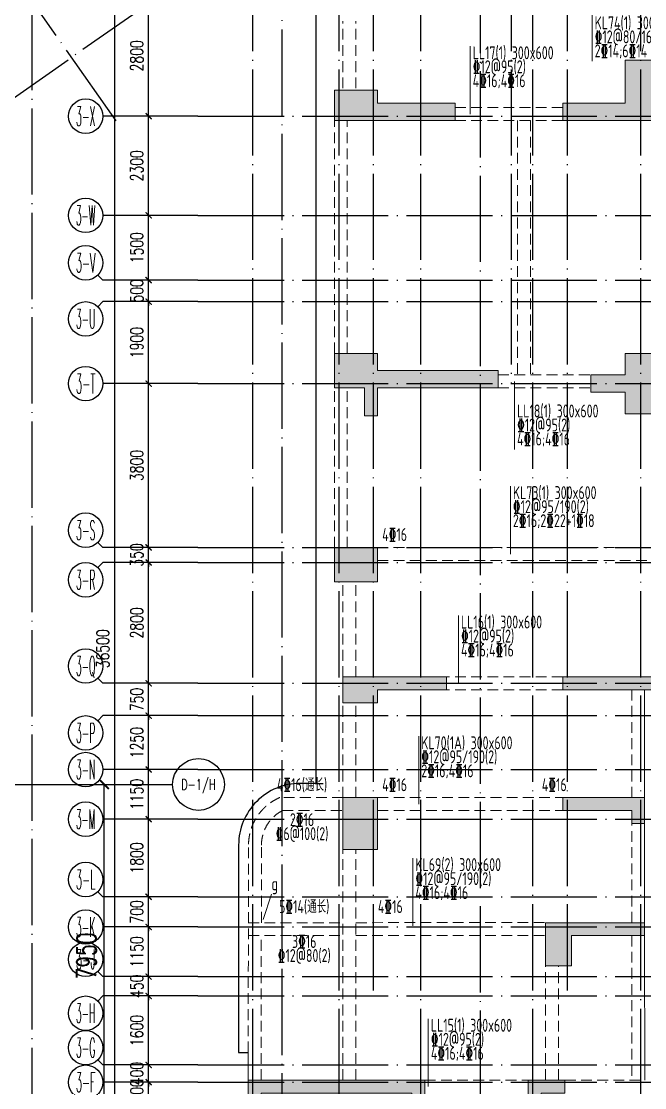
# Model space of a CAD drawing. Header units: millimetres. Extents: x 1089227 to 13101469, y 618865 to 10240562.
# Drawn here: x 3238491 to 3252955, y 4855331 to 4880057 of the extents above; entities that cross this region are included whole.
import ezdxf
from ezdxf.enums import TextEntityAlignment as Align

# ---------------------------------------------------------------- set-up
doc = ezdxf.new("R2010")
doc.units = ezdxf.units.MM
doc.header["$LTSCALE"] = 1000
doc.header["$PDMODE"] = 3
doc.header["$PDSIZE"] = 200
doc.linetypes.add('DOTE', pattern=[2.42, 2, -0.2, 0.02, -0.2])
doc.linetypes.add('HIDDEN', pattern=[0.375, 0.25, -0.125])
doc.layers.get('0').update_dxf_attribs({"linetype": 'CONTINUOUS'})
doc.layers.get('Defpoints').update_dxf_attribs({"linetype": 'CONTINUOUS'})
for name, color, linetype in [('AXIS', 3, 'CONTINUOUS'), ('AXIS_TEXT', 7, 'CONTINUOUS'), ('C-H', 8, 'CONTINUOUS'), ('DOTE', 1, 'DOTE'), ('PUB_DIM', 3, 'CONTINUOUS'), ('TK-TEXT', 7, 'CONTINUOUS'), ('WALL-POOL', 31, 'CONTINUOUS'), ('降板范围', 7, 'CONTINUOUS')]:
    doc.layers.add(name, color=color, linetype=linetype)
for name, color, linetype, lineweight in [('S-BEAM-DASH', 4, 'HIDDEN', 0), ('S-WALL', 31, 'CONTINUOUS', 0), ('梁原位标注', 7, 'CONTINUOUS', 18), ('梁名称编号', 2, 'CONTINUOUS', 18), ('梁标注引线', 2, 'CONTINUOUS', 18), ('梁集中标注', 2, 'CONTINUOUS', 18)]:
    doc.layers.add(name, color=color, linetype=linetype, lineweight=lineweight)
doc.layers.add('TK-MEMO', color=8, linetype='CONTINUOUS', plot=False)
doc.styles.add('_TCH_AXIS', font='COMPLEX', dxfattribs={"bigfont": 'AllInOneBig.shx'})
doc.styles.add('_TCH_DIM_T3', font='SIMPLEX', dxfattribs={"width": 0.705882, "bigfont": 'AllInOneBig.shx'})
doc.styles.add('COMPLEX', font='COMPLEX', dxfattribs={"bigfont": 'AllInOneBig.shx'})
doc.styles.add('SADITK', font='sadixcsg.shx', dxfattribs={"bigfont": 'AllInOneBig.shx'})
doc.styles.add('SADITK-SX', font='simfang.ttf', dxfattribs={"width": 0.7})
doc.styles.add('Style 1', font='yjkeng.shx', dxfattribs={"width": 0.7, "height": 300, "bigfont": 'yjkchn.shx'})
doc.dimstyles.new('_TCH_ARCH&&100', dxfattribs={"dimtxt": 297.5, "dimasz": 100, "dimexe": 250, "dimexo": 300, "dimgap": 126.25, "dimtad": 1, "dimdec": 0, "dimzin": 0, "dimdsep": 46, "dimtxsty": '_TCH_DIM_T3', "dimblk": 'ARCHTICK', "dimcen": 0.09, "dimclrt": 7, "dimazin": 2, "dimtfac": 1, "dimtdec": 0, "dimtix": 1, "dimtmove": 2, "dimatfit": 3, "dimfxl": 0, "dimtolj": 1, "dimtzin": 0, "dimarcsym": 0})
doc.dimstyles.new('_TCH_ARCH&&150', dxfattribs={"dimtxt": 446.25, "dimasz": 150, "dimexe": 375, "dimexo": 450, "dimgap": 189.375, "dimtad": 1, "dimdec": 0, "dimzin": 0, "dimdsep": 46, "dimtxsty": '_TCH_DIM_T3', "dimblk": 'ARCHTICK', "dimcen": 0.09, "dimclrt": 7, "dimazin": 2, "dimtfac": 1, "dimtdec": 0, "dimtix": 1, "dimtmove": 2, "dimatfit": 3, "dimfxl": 0, "dimtolj": 1, "dimtzin": 0, "dimarcsym": 0})

# ---------------------------------------------------------------- blocks, each defined once
blk = doc.blocks.new('template_31-施工图_A0_A0_1.0000_3fa9c08c64a9101061c9a26412af947e', base_point=(-1189, 0))
at = {"layer": 'TK-MEMO', "style": 'SADITK', "width": 0.8}
blk.add_text('同一行需多名人员签字时，印刷体签名：1.同一行人名在同一单元中（图框、同个参照或块），若分多个，签字将出错；', height=28.5, dxfattribs=at).set_placement((-1190.26, 882.09), align=Align.BOTTOM_LEFT)
at = {"layer": 'TK-TEXT', "style": 'SADITK-SX', "width": 0.7}
for tag, p in [('市政会签', (-1176, 381.5)), ('园林会签', (-1176, 343.5)), ('幕墙会签', (-1176, 305.5)), ('装饰会签', (-1176, 267.5)), ('燃气会签', (-1176, 229.5)), ('暖通会签', (-1176, 191.5)), ('电气会签', (-1176, 153.5)), ('给排水会签', (-1176, 115.5)), ('结构会签', (-1176, 77.5)), ('建筑会签', (-1176, 39.5))]:
    blk.add_attdef(tag, text='', height=4, rotation=90, dxfattribs=at).set_placement(p, align=Align.MIDDLE_CENTER)
for tag, height, p in [('专业审定', 4, (1134.75, 268)), ('专业审核', 4, (1134.75, 248)), ('项目负责1', 4, (1134.75, 238)), ('项目负责2', 4, (1134.75, 228)), ('专业负责1', 4, (1134.75, 218)), ('专业负责2', 4, (1134.75, 208)), ('专业校对', 4, (1134.75, 198)), ('专业设计', 4, (1134.75, 188)), ('方案设计', 4, (1134.75, 178)), ('专业制图', 4, (1134.75, 168)), ('建设单位_001', 4, (1148.5, 140)), ('建设地点_001', 4, (1148.5, 124)), ('工程名称_001', 4, (1148.5, 106)), ('子项名称_001', 4, (1148.5, 86)), ('图纸名称_001', 4, (1148.5, 66)), ('版次', 4, (1129.5, 53)), ('日期', 4, (1165, 53)), ('图别', 4, (1129.5, 43)), ('图号', 4, (1165, 43)), ('合同号', 4, (1136, 30)), ('项目编号1', 2, (1114.06, 13.58)), ('阶段编号1', 2, (1132.25, 13.75)), ('子项编号1', 2, (1144.75, 13.75))]:
    blk.add_attdef(tag, text='', height=height, dxfattribs=at).set_placement(p, align=Align.MIDDLE_CENTER)
blk = doc.blocks.new('_AXISO')
blk.add_circle((0, 0), 0.5)
at = {"layer": 'AXIS_TEXT', "style": 'COMPLEX', "width": 1.041667}
blk.add_attdef('A', text='', height=0.56, dxfattribs=at).set_placement((-0.25, -0.28), (0.25, -0.28), align=Align.FIT)
blk = doc.blocks.new('_ArchTick')
at = {"color": 0, "linetype": 'ByBlock', "const_width": 0.3}
blk.add_lwpolyline([(-0.71, -0.71), (0.71, 0.71)], dxfattribs=at)
blk = doc.blocks.new('*D136')
at = {"layer": 'AXIS', "color": 0, "lineweight": -2, "transparency": 16777216}
for p, q in [((-147742, 58546), (-149621, 58546)), ((-149371, 22046), (-149371, 58546)), ((-147742, 22046), (-149621, 22046))]:
    blk.add_line(p, q, dxfattribs=at)
at = {"layer": 'Defpoints', "color": 0, "transparency": 16777216}
for p in [(-149371, 58546), (-147442, 58546), (-147442, 22046)]:
    blk.add_point(p, dxfattribs=at)
at = {"layer": 'AXIS', "color": 0, "lineweight": -2, "transparency": 16777216, "xscale": 100, "yscale": 100, "zscale": 100}
for p, rotation in [((-149371, 58546), 90), ((-149371, 22046), 270)]:
    blk.add_blockref('_ArchTick', p, dxfattribs=dict(at, rotation=rotation))
at = {"layer": 'AXIS', "color": 7, "transparency": 16777216, "insert": (-149646, 40296), "char_height": 297.5, "attachment_point": 5, "rotation": 90, "style": '_TCH_DIM_T3'}
blk.add_mtext('\\A1;36500', dxfattribs=at)
blk = doc.blocks.new('*D141')
at = {"layer": 'AXIS', "color": 0, "lineweight": -2, "transparency": 16777216}
for p, q in [((-147742, 30246), (-148833, 30246)), ((-148583, 30246), (-148583, 30346)), ((-148583, 29846), (-148583, 30246)), ((-147742, 29846), (-148833, 29846)), ((-148583, 29846), (-148583, 29746))]:
    blk.add_line(p, q, dxfattribs=at)
at = {"layer": 'Defpoints', "color": 0, "transparency": 16777216}
for p in [(-148583, 30246), (-147442, 30246), (-147442, 29846)]:
    blk.add_point(p, dxfattribs=at)
at = {"layer": 'AXIS', "color": 0, "lineweight": -2, "transparency": 16777216, "xscale": 100, "yscale": 100, "zscale": 100}
for p, rotation in [((-148583, 30246), 270), ((-148583, 29846), 90)]:
    blk.add_blockref('_ArchTick', p, dxfattribs=dict(at, rotation=rotation))
at = {"layer": 'AXIS', "color": 7, "transparency": 16777216, "insert": (-148858, 30046), "char_height": 297.5, "attachment_point": 5, "rotation": 90, "style": '_TCH_DIM_T3'}
blk.add_mtext('\\A1;400', dxfattribs=at)
blk = doc.blocks.new('*D142')
at = {"layer": 'AXIS', "color": 0, "lineweight": -2, "transparency": 16777216}
for p, q in [((-148583, 30646), (-148583, 30746)), ((-147742, 30646), (-148833, 30646)), ((-148583, 30246), (-148583, 30646)), ((-147742, 30246), (-148833, 30246)), ((-148583, 30246), (-148583, 30146))]:
    blk.add_line(p, q, dxfattribs=at)
at = {"layer": 'Defpoints', "color": 0, "transparency": 16777216}
for p in [(-148583, 30646), (-147442, 30646), (-147442, 30246)]:
    blk.add_point(p, dxfattribs=at)
at = {"layer": 'AXIS', "color": 0, "lineweight": -2, "transparency": 16777216, "xscale": 100, "yscale": 100, "zscale": 100}
for p, rotation in [((-148583, 30646), 270), ((-148583, 30246), 90)]:
    blk.add_blockref('_ArchTick', p, dxfattribs=dict(at, rotation=rotation))
at = {"layer": 'AXIS', "color": 7, "transparency": 16777216, "insert": (-148858, 30446), "char_height": 297.5, "attachment_point": 5, "rotation": 90, "style": '_TCH_DIM_T3'}
blk.add_mtext('\\A1;400', dxfattribs=at)
blk = doc.blocks.new('*D143')
at = {"layer": 'AXIS', "color": 0, "lineweight": -2, "transparency": 16777216}
for p, q in [((-147742, 32246), (-148833, 32246)), ((-148583, 30646), (-148583, 32246)), ((-147742, 30646), (-148833, 30646))]:
    blk.add_line(p, q, dxfattribs=at)
at = {"layer": 'Defpoints', "color": 0, "transparency": 16777216}
for p in [(-148583, 32246), (-147442, 32246), (-147442, 30646)]:
    blk.add_point(p, dxfattribs=at)
at = {"layer": 'AXIS', "color": 0, "lineweight": -2, "transparency": 16777216, "xscale": 100, "yscale": 100, "zscale": 100}
for p, rotation in [((-148583, 32246), 90), ((-148583, 30646), 270)]:
    blk.add_blockref('_ArchTick', p, dxfattribs=dict(at, rotation=rotation))
at = {"layer": 'AXIS', "color": 7, "transparency": 16777216, "insert": (-148858, 31446), "char_height": 297.5, "attachment_point": 5, "rotation": 90, "style": '_TCH_DIM_T3'}
blk.add_mtext('\\A1;1600', dxfattribs=at)
blk = doc.blocks.new('*D144')
at = {"layer": 'AXIS', "color": 0, "lineweight": -2, "transparency": 16777216}
for p, q in [((-147742, 32696), (-148833, 32696)), ((-148583, 32696), (-148583, 32796)), ((-148583, 32246), (-148583, 32696)), ((-147742, 32246), (-148833, 32246)), ((-148583, 32246), (-148583, 32146))]:
    blk.add_line(p, q, dxfattribs=at)
at = {"layer": 'Defpoints', "color": 0, "transparency": 16777216}
for p in [(-148583, 32696), (-147442, 32696), (-147442, 32246)]:
    blk.add_point(p, dxfattribs=at)
at = {"layer": 'AXIS', "color": 0, "lineweight": -2, "transparency": 16777216, "xscale": 100, "yscale": 100, "zscale": 100}
for p, rotation in [((-148583, 32696), 270), ((-148583, 32246), 90)]:
    blk.add_blockref('_ArchTick', p, dxfattribs=dict(at, rotation=rotation))
at = {"layer": 'AXIS', "color": 7, "transparency": 16777216, "insert": (-148858, 32471), "char_height": 297.5, "attachment_point": 5, "rotation": 90, "style": '_TCH_DIM_T3'}
blk.add_mtext('\\A1;450', dxfattribs=at)
blk = doc.blocks.new('*D145')
at = {"layer": 'AXIS', "color": 0, "lineweight": -2, "transparency": 16777216}
for p, q in [((-147742, 33846), (-148833, 33846)), ((-148583, 32696), (-148583, 33846)), ((-147742, 32696), (-148833, 32696))]:
    blk.add_line(p, q, dxfattribs=at)
at = {"layer": 'Defpoints', "color": 0, "transparency": 16777216}
for p in [(-148583, 33846), (-147442, 33846), (-147442, 32696)]:
    blk.add_point(p, dxfattribs=at)
at = {"layer": 'AXIS', "color": 0, "lineweight": -2, "transparency": 16777216, "xscale": 100, "yscale": 100, "zscale": 100}
for p, rotation in [((-148583, 33846), 90), ((-148583, 32696), 270)]:
    blk.add_blockref('_ArchTick', p, dxfattribs=dict(at, rotation=rotation))
at = {"layer": 'AXIS', "color": 7, "transparency": 16777216, "insert": (-148858, 33271), "char_height": 297.5, "attachment_point": 5, "rotation": 90, "style": '_TCH_DIM_T3'}
blk.add_mtext('\\A1;1150', dxfattribs=at)
blk = doc.blocks.new('*D146')
at = {"layer": 'AXIS', "color": 0, "lineweight": -2, "transparency": 16777216}
for p, q in [((-148583, 34546), (-148583, 34646)), ((-147742, 34546), (-148833, 34546)), ((-148583, 33846), (-148583, 34546)), ((-147742, 33846), (-148833, 33846)), ((-148583, 33846), (-148583, 33746))]:
    blk.add_line(p, q, dxfattribs=at)
at = {"layer": 'Defpoints', "color": 0, "transparency": 16777216}
for p in [(-148583, 34546), (-147442, 34546), (-147442, 33846)]:
    blk.add_point(p, dxfattribs=at)
at = {"layer": 'AXIS', "color": 0, "lineweight": -2, "transparency": 16777216, "xscale": 100, "yscale": 100, "zscale": 100}
for p, rotation in [((-148583, 34546), 270), ((-148583, 33846), 90)]:
    blk.add_blockref('_ArchTick', p, dxfattribs=dict(at, rotation=rotation))
at = {"layer": 'AXIS', "color": 7, "transparency": 16777216, "insert": (-148858, 34196), "char_height": 297.5, "attachment_point": 5, "rotation": 90, "style": '_TCH_DIM_T3'}
blk.add_mtext('\\A1;700', dxfattribs=at)
blk = doc.blocks.new('*D147')
at = {"layer": 'AXIS', "color": 0, "lineweight": -2, "transparency": 16777216}
for p, q in [((-147742, 36346), (-148833, 36346)), ((-148583, 34546), (-148583, 36346)), ((-147742, 34546), (-148833, 34546))]:
    blk.add_line(p, q, dxfattribs=at)
at = {"layer": 'Defpoints', "color": 0, "transparency": 16777216}
for p in [(-148583, 36346), (-147442, 36346), (-147442, 34546)]:
    blk.add_point(p, dxfattribs=at)
at = {"layer": 'AXIS', "color": 0, "lineweight": -2, "transparency": 16777216, "xscale": 100, "yscale": 100, "zscale": 100}
for p, rotation in [((-148583, 36346), 90), ((-148583, 34546), 270)]:
    blk.add_blockref('_ArchTick', p, dxfattribs=dict(at, rotation=rotation))
at = {"layer": 'AXIS', "color": 7, "transparency": 16777216, "insert": (-148858, 35446), "char_height": 297.5, "attachment_point": 5, "rotation": 90, "style": '_TCH_DIM_T3'}
blk.add_mtext('\\A1;1800', dxfattribs=at)
blk = doc.blocks.new('*D148')
at = {"layer": 'AXIS', "color": 0, "lineweight": -2, "transparency": 16777216}
for p, q in [((-147742, 37496), (-148833, 37496)), ((-148583, 36346), (-148583, 37496)), ((-147742, 36346), (-148833, 36346))]:
    blk.add_line(p, q, dxfattribs=at)
at = {"layer": 'Defpoints', "color": 0, "transparency": 16777216}
for p in [(-148583, 37496), (-147442, 37496), (-147442, 36346)]:
    blk.add_point(p, dxfattribs=at)
at = {"layer": 'AXIS', "color": 0, "lineweight": -2, "transparency": 16777216, "xscale": 100, "yscale": 100, "zscale": 100}
for p, rotation in [((-148583, 37496), 90), ((-148583, 36346), 270)]:
    blk.add_blockref('_ArchTick', p, dxfattribs=dict(at, rotation=rotation))
at = {"layer": 'AXIS', "color": 7, "transparency": 16777216, "insert": (-148858, 36921), "char_height": 297.5, "attachment_point": 5, "rotation": 90, "style": '_TCH_DIM_T3'}
blk.add_mtext('\\A1;1150', dxfattribs=at)
blk = doc.blocks.new('*D149')
at = {"layer": 'AXIS', "color": 0, "lineweight": -2, "transparency": 16777216}
for p, q in [((-147742, 38746), (-148833, 38746)), ((-148583, 37496), (-148583, 38746)), ((-147742, 37496), (-148833, 37496))]:
    blk.add_line(p, q, dxfattribs=at)
at = {"layer": 'Defpoints', "color": 0, "transparency": 16777216}
for p in [(-148583, 38746), (-147442, 38746), (-147442, 37496)]:
    blk.add_point(p, dxfattribs=at)
at = {"layer": 'AXIS', "color": 0, "lineweight": -2, "transparency": 16777216, "xscale": 100, "yscale": 100, "zscale": 100}
for p, rotation in [((-148583, 38746), 90), ((-148583, 37496), 270)]:
    blk.add_blockref('_ArchTick', p, dxfattribs=dict(at, rotation=rotation))
at = {"layer": 'AXIS', "color": 7, "transparency": 16777216, "insert": (-148858, 38121), "char_height": 297.5, "attachment_point": 5, "rotation": 90, "style": '_TCH_DIM_T3'}
blk.add_mtext('\\A1;1250', dxfattribs=at)
blk = doc.blocks.new('*D150')
at = {"layer": 'AXIS', "color": 0, "lineweight": -2, "transparency": 16777216}
for p, q in [((-148583, 39496), (-148583, 39596)), ((-147742, 39496), (-148833, 39496)), ((-148583, 38746), (-148583, 39496)), ((-147742, 38746), (-148833, 38746)), ((-148583, 38746), (-148583, 38646))]:
    blk.add_line(p, q, dxfattribs=at)
at = {"layer": 'Defpoints', "color": 0, "transparency": 16777216}
for p in [(-148583, 39496), (-147442, 39496), (-147442, 38746)]:
    blk.add_point(p, dxfattribs=at)
at = {"layer": 'AXIS', "color": 0, "lineweight": -2, "transparency": 16777216, "xscale": 100, "yscale": 100, "zscale": 100}
for p, rotation in [((-148583, 39496), 270), ((-148583, 38746), 90)]:
    blk.add_blockref('_ArchTick', p, dxfattribs=dict(at, rotation=rotation))
at = {"layer": 'AXIS', "color": 7, "transparency": 16777216, "insert": (-148858, 39121), "char_height": 297.5, "attachment_point": 5, "rotation": 90, "style": '_TCH_DIM_T3'}
blk.add_mtext('\\A1;750', dxfattribs=at)
blk = doc.blocks.new('*D151')
at = {"layer": 'AXIS', "color": 0, "lineweight": -2, "transparency": 16777216}
for p, q in [((-147742, 42296), (-148833, 42296)), ((-148583, 39496), (-148583, 42296)), ((-147742, 39496), (-148833, 39496))]:
    blk.add_line(p, q, dxfattribs=at)
at = {"layer": 'Defpoints', "color": 0, "transparency": 16777216}
for p in [(-148583, 42296), (-147442, 42296), (-147442, 39496)]:
    blk.add_point(p, dxfattribs=at)
at = {"layer": 'AXIS', "color": 0, "lineweight": -2, "transparency": 16777216, "xscale": 100, "yscale": 100, "zscale": 100}
for p, rotation in [((-148583, 42296), 90), ((-148583, 39496), 270)]:
    blk.add_blockref('_ArchTick', p, dxfattribs=dict(at, rotation=rotation))
at = {"layer": 'AXIS', "color": 7, "transparency": 16777216, "insert": (-148858, 40896), "char_height": 297.5, "attachment_point": 5, "rotation": 90, "style": '_TCH_DIM_T3'}
blk.add_mtext('\\A1;2800', dxfattribs=at)
blk = doc.blocks.new('*D152')
at = {"layer": 'AXIS', "color": 0, "lineweight": -2, "transparency": 16777216}
for p, q in [((-147742, 42646), (-148833, 42646)), ((-148583, 42646), (-148583, 42746)), ((-148583, 42296), (-148583, 42646)), ((-147742, 42296), (-148833, 42296)), ((-148583, 42296), (-148583, 42196))]:
    blk.add_line(p, q, dxfattribs=at)
at = {"layer": 'Defpoints', "color": 0, "transparency": 16777216}
for p in [(-148583, 42646), (-147442, 42646), (-147442, 42296)]:
    blk.add_point(p, dxfattribs=at)
at = {"layer": 'AXIS', "color": 0, "lineweight": -2, "transparency": 16777216, "xscale": 100, "yscale": 100, "zscale": 100}
for p, rotation in [((-148583, 42646), 270), ((-148583, 42296), 90)]:
    blk.add_blockref('_ArchTick', p, dxfattribs=dict(at, rotation=rotation))
at = {"layer": 'AXIS', "color": 7, "transparency": 16777216, "insert": (-148858, 42471), "char_height": 297.5, "attachment_point": 5, "rotation": 90, "style": '_TCH_DIM_T3'}
blk.add_mtext('\\A1;350', dxfattribs=at)
blk = doc.blocks.new('*D153')
at = {"layer": 'AXIS', "color": 0, "lineweight": -2, "transparency": 16777216}
for p, q in [((-147742, 46446), (-148833, 46446)), ((-148583, 42646), (-148583, 46446)), ((-147742, 42646), (-148833, 42646))]:
    blk.add_line(p, q, dxfattribs=at)
at = {"layer": 'Defpoints', "color": 0, "transparency": 16777216}
for p in [(-148583, 46446), (-147442, 46446), (-147442, 42646)]:
    blk.add_point(p, dxfattribs=at)
at = {"layer": 'AXIS', "color": 0, "lineweight": -2, "transparency": 16777216, "xscale": 100, "yscale": 100, "zscale": 100}
for p, rotation in [((-148583, 46446), 90), ((-148583, 42646), 270)]:
    blk.add_blockref('_ArchTick', p, dxfattribs=dict(at, rotation=rotation))
at = {"layer": 'AXIS', "color": 7, "transparency": 16777216, "insert": (-148858, 44546), "char_height": 297.5, "attachment_point": 5, "rotation": 90, "style": '_TCH_DIM_T3'}
blk.add_mtext('\\A1;3800', dxfattribs=at)
blk = doc.blocks.new('*D154')
at = {"layer": 'AXIS', "color": 0, "lineweight": -2, "transparency": 16777216}
for p, q in [((-147742, 48346), (-148833, 48346)), ((-148583, 46446), (-148583, 48346)), ((-147742, 46446), (-148833, 46446))]:
    blk.add_line(p, q, dxfattribs=at)
at = {"layer": 'Defpoints', "color": 0, "transparency": 16777216}
for p in [(-148583, 48346), (-147442, 48346), (-147442, 46446)]:
    blk.add_point(p, dxfattribs=at)
at = {"layer": 'AXIS', "color": 0, "lineweight": -2, "transparency": 16777216, "xscale": 100, "yscale": 100, "zscale": 100}
for p, rotation in [((-148583, 48346), 90), ((-148583, 46446), 270)]:
    blk.add_blockref('_ArchTick', p, dxfattribs=dict(at, rotation=rotation))
at = {"layer": 'AXIS', "color": 7, "transparency": 16777216, "insert": (-148858, 47396), "char_height": 297.5, "attachment_point": 5, "rotation": 90, "style": '_TCH_DIM_T3'}
blk.add_mtext('\\A1;1900', dxfattribs=at)
blk = doc.blocks.new('*D155')
at = {"layer": 'AXIS', "color": 0, "lineweight": -2, "transparency": 16777216}
for p, q in [((-147742, 48846), (-148833, 48846)), ((-148583, 48846), (-148583, 48946)), ((-148583, 48346), (-148583, 48846)), ((-147742, 48346), (-148833, 48346)), ((-148583, 48346), (-148583, 48246))]:
    blk.add_line(p, q, dxfattribs=at)
at = {"layer": 'Defpoints', "color": 0, "transparency": 16777216}
for p in [(-148583, 48846), (-147442, 48846), (-147442, 48346)]:
    blk.add_point(p, dxfattribs=at)
at = {"layer": 'AXIS', "color": 0, "lineweight": -2, "transparency": 16777216, "xscale": 100, "yscale": 100, "zscale": 100}
for p, rotation in [((-148583, 48846), 270), ((-148583, 48346), 90)]:
    blk.add_blockref('_ArchTick', p, dxfattribs=dict(at, rotation=rotation))
at = {"layer": 'AXIS', "color": 7, "transparency": 16777216, "insert": (-148858, 48596), "char_height": 297.5, "attachment_point": 5, "rotation": 90, "style": '_TCH_DIM_T3'}
blk.add_mtext('\\A1;500', dxfattribs=at)
blk = doc.blocks.new('*D156')
at = {"layer": 'AXIS', "color": 0, "lineweight": -2, "transparency": 16777216}
for p, q in [((-147742, 50346), (-148833, 50346)), ((-148583, 48846), (-148583, 50346)), ((-147742, 48846), (-148833, 48846))]:
    blk.add_line(p, q, dxfattribs=at)
at = {"layer": 'Defpoints', "color": 0, "transparency": 16777216}
for p in [(-148583, 50346), (-147442, 50346), (-147442, 48846)]:
    blk.add_point(p, dxfattribs=at)
at = {"layer": 'AXIS', "color": 0, "lineweight": -2, "transparency": 16777216, "xscale": 100, "yscale": 100, "zscale": 100}
for p, rotation in [((-148583, 50346), 90), ((-148583, 48846), 270)]:
    blk.add_blockref('_ArchTick', p, dxfattribs=dict(at, rotation=rotation))
at = {"layer": 'AXIS', "color": 7, "transparency": 16777216, "insert": (-148858, 49596), "char_height": 297.5, "attachment_point": 5, "rotation": 90, "style": '_TCH_DIM_T3'}
blk.add_mtext('\\A1;1500', dxfattribs=at)
blk = doc.blocks.new('*D157')
at = {"layer": 'AXIS', "color": 0, "lineweight": -2, "transparency": 16777216}
for p, q in [((-147742, 52646), (-148833, 52646)), ((-148583, 50346), (-148583, 52646)), ((-147742, 50346), (-148833, 50346))]:
    blk.add_line(p, q, dxfattribs=at)
at = {"layer": 'Defpoints', "color": 0, "transparency": 16777216}
for p in [(-148583, 52646), (-147442, 52646), (-147442, 50346)]:
    blk.add_point(p, dxfattribs=at)
at = {"layer": 'AXIS', "color": 0, "lineweight": -2, "transparency": 16777216, "xscale": 100, "yscale": 100, "zscale": 100}
for p, rotation in [((-148583, 52646), 90), ((-148583, 50346), 270)]:
    blk.add_blockref('_ArchTick', p, dxfattribs=dict(at, rotation=rotation))
at = {"layer": 'AXIS', "color": 7, "transparency": 16777216, "insert": (-148858, 51496), "char_height": 297.5, "attachment_point": 5, "rotation": 90, "style": '_TCH_DIM_T3'}
blk.add_mtext('\\A1;2300', dxfattribs=at)
blk = doc.blocks.new('*D158')
at = {"layer": 'AXIS', "color": 0, "lineweight": -2, "transparency": 16777216}
for p, q in [((-147742, 55446), (-148833, 55446)), ((-148583, 52646), (-148583, 55446)), ((-147742, 52646), (-148833, 52646))]:
    blk.add_line(p, q, dxfattribs=at)
at = {"layer": 'Defpoints', "color": 0, "transparency": 16777216}
for p in [(-148583, 55446), (-147442, 55446), (-147442, 52646)]:
    blk.add_point(p, dxfattribs=at)
at = {"layer": 'AXIS', "color": 0, "lineweight": -2, "transparency": 16777216, "xscale": 100, "yscale": 100, "zscale": 100}
for p, rotation in [((-148583, 55446), 90), ((-148583, 52646), 270)]:
    blk.add_blockref('_ArchTick', p, dxfattribs=dict(at, rotation=rotation))
at = {"layer": 'AXIS', "color": 7, "transparency": 16777216, "insert": (-148858, 54046), "char_height": 297.5, "attachment_point": 5, "rotation": 90, "style": '_TCH_DIM_T3'}
blk.add_mtext('\\A1;2800', dxfattribs=at)
blk = doc.blocks.new('*D502')
at = {"layer": 'Defpoints', "color": 0, "transparency": 16777216}
for p in [(-151190, 37150), (-149613, 37150), (-151190, 29200)]:
    blk.add_point(p, dxfattribs=at)
at = {"layer": 'PUB_DIM', "color": 0, "lineweight": -2, "transparency": 16777216}
for p, q in [((-150740, 37150), (-149238, 37150)), ((-149613, 29200), (-149613, 37150)), ((-150740, 29200), (-149238, 29200))]:
    blk.add_line(p, q, dxfattribs=at)
at = {"layer": 'PUB_DIM', "color": 0, "lineweight": -2, "transparency": 16777216, "xscale": 150, "yscale": 150, "zscale": 150}
for p, rotation in [((-149613, 37150), 90), ((-149613, 29200), 270)]:
    blk.add_blockref('_ArchTick', p, dxfattribs=dict(at, rotation=rotation))
at = {"layer": 'PUB_DIM', "color": 7, "transparency": 16777216, "insert": (-150025, 33175), "char_height": 446.2, "attachment_point": 5, "rotation": 90, "style": '_TCH_DIM_T3'}
blk.add_mtext('\\A1;7950', dxfattribs=at)
blk = doc.blocks.new('QZ-TL-0808')
at = {"layer": 'C-H'}
for points in [[(-99041, -42818), (-97591, -42818), (-97591, -41818), (-95591, -41818), (-95591, -43218), (-99041, -43218)], [(-104341, -43218), (-104341, -42518), (-103341, -42518), (-103341, -42818), (-101541, -42818), (-101541, -43218)], [(-100541, -49018), (-103341, -49018), (-103341, -48618), (-104341, -48618), (-104341, -49418), (-103641, -49418), (-103641, -50068), (-103341, -50068), (-103341, -49418), (-100541, -49418)], [(-98391, -49518), (-97591, -49518), (-97591, -50018), (-95591, -50018), (-95591, -48618), (-97591, -48618), (-97591, -49118), (-98391, -49118)], [(-104341, -53118), (-103341, -53118), (-103341, -53918), (-104341, -53918)], [(-99041, -56418), (-99041, -56118), (-96441, -56118), (-96441, -55818), (-96141, -55818), (-96141, -56418)], [(-104141, -56718), (-104141, -56118), (-101741, -56118), (-101741, -56418), (-103341, -56418), (-103341, -56718)], [(-104141, -58918), (-103341, -58918), (-103341, -60118), (-104141, -60118)], [(-99041, -58918), (-97141, -58918), (-97141, -59518), (-97441, -59518), (-97441, -59218), (-99041, -59218)], [(-99441, -62818), (-99441, -61818), (-97141, -61818), (-97141, -62118), (-98841, -62118), (-98841, -62818)], [(-106341, -66068), (-106341, -65468), (-102241, -65468), (-102241, -68318), (-102541, -68318), (-102541, -65768), (-106041, -65768), (-106041, -66068)], [(-99841, -68318), (-99841, -65468), (-98991, -65468), (-98991, -65768), (-99541, -65768), (-99541, -68318)]]:
    blk.add_hatch(color=256, dxfattribs=at).paths.add_polyline_path(points)
at = {"layer": 'S-WALL'}
for points in [[(-99041, -42818), (-97591, -42818), (-97591, -41818), (-95591, -41818), (-95591, -43218), (-99041, -43218), (-99041, -42818)], [(-104341, -43218), (-104341, -42518), (-103341, -42518), (-103341, -42818), (-101541, -42818), (-101541, -43218), (-104341, -43218)], [(-104341, -48618), (-103341, -48618), (-103341, -49018), (-100541, -49018), (-100541, -49418), (-103341, -49418), (-103341, -50068), (-103641, -50068), (-103641, -49418), (-104341, -49418), (-104341, -48618)], [(-98391, -49518), (-97591, -49518), (-97591, -50018), (-95591, -50018), (-95591, -48618), (-97591, -48618), (-97591, -49118), (-98391, -49118), (-98391, -49518)], [(-104141, -56718), (-104141, -56118), (-101741, -56118), (-101741, -56418), (-103341, -56418), (-103341, -56718), (-104141, -56718)], [(-99041, -58918), (-97141, -58918), (-97141, -59518), (-97441, -59518), (-97441, -59218), (-99041, -59218), (-99041, -58918)], [(-99441, -62818), (-99441, -61818), (-97141, -61818), (-97141, -62118), (-98841, -62118), (-98841, -62818), (-99441, -62818)], [(-106341, -66068), (-106341, -65468), (-102241, -65468), (-102241, -68318), (-102541, -68318), (-102541, -65768), (-106041, -65768), (-106041, -66068), (-106341, -66068)], [(-99841, -68318), (-99841, -65468), (-98991, -65468), (-98991, -65768), (-99541, -65768), (-99541, -68318), (-99841, -68318)]]:
    blk.add_lwpolyline(points, dxfattribs=at)
for points in [[(-104341, -53118), (-103341, -53118), (-103341, -53918), (-104341, -53918)], [(-99041, -56418), (-99041, -56118), (-96441, -56118), (-96441, -55818), (-96141, -55818), (-96141, -56418)], [(-104141, -58918), (-103341, -58918), (-103341, -60118), (-104141, -60118)]]:
    blk.add_lwpolyline(points, close=True, dxfattribs=at)
blk = doc.blocks.new('1F柱网-0808')
blk.add_blockref('QZ-TL-0808', (144880, 148457))
blk = doc.blocks.new('2FJGBZ')
at = {"layer": 'S-BEAM-DASH'}
for p, q in [((40739, 105989), (40739, 107539)), ((41039, 105989), (41039, 107539)), ((45839, 105539), (43339, 105539)), ((40539, 99839), (40539, 105239)), ((40839, 99839), (40839, 105239)), ((45839, 105239), (43339, 105239)), ((44788, 105239), (44788, 99339)), ((45088, 105239), (45088, 99339)), ((44339, 99339), (46489, 99339)), ((40539, 95339), (40539, 99039)), ((40839, 95339), (40839, 99039)), ((44341, 99040), (46491, 99040)), ((41539, 95339), (48439, 95339)), ((41539, 95039), (48439, 95039)), ((40739, 92339), (40739, 94539)), ((41039, 92339), (41039, 94539)), ((45839, 92339), (43139, 92339)), ((45839, 92039), (43139, 92039)), ((47439, 89540), (47439, 92039)), ((40739, 89539), (40739, 91739)), ((41039, 89539), (41039, 91739)), ((40741, 89540), (39272, 89540)), ((41541, 89540), (45839, 89539)), ((41541, 89239), (41539, 89239)), ((41541, 89239), (45839, 89238)), ((47439, 86639), (47439, 88939)), ((38540, 83631), (38548, 88439)), ((38845, 86639), (38848, 88439)), ((40739, 82989), (40739, 88339)), ((41039, 82989), (41039, 88339)), ((38543, 86639), (40739, 86639)), ((41039, 86639), (45441, 86640)), ((38542, 86339), (40739, 86339)), ((38839, 82989), (38845, 86339)), ((41039, 86339), (45439, 86339)), ((47439, 86339), (47440, 82989)), ((45439, 82989), (45439, 85639)), ((45739, 82989), (45739, 85639)), ((42639, 82989), (45039, 82989)), ((45889, 82989), (47741, 82989))]:
    blk.add_line(p, q, dxfattribs=at)
at = {"layer": 'S-BEAM-DASH', "linetype": 'Continuous'}
for p, q in [((47739, 89540), (47739, 92039)), ((47739, 86639), (47739, 88939)), ((47739, 86339), (47740, 82989)), ((38539, 82989), (38540, 83631))]:
    blk.add_line(p, q, dxfattribs=at)
at = {"layer": 'S-BEAM-DASH'}
for points in [[(38548, 88439, -0.299123), (39272, 89540, -0.474107)], [(38848, 88439, -0.280787), (39336, 89239), (40741, 89239)]]:
    blk.add_lwpolyline(points, format="xyb", dxfattribs=at)
at = {"layer": 'WALL-POOL'}
blk.add_line((40739, 89539), (40739, 89539), dxfattribs=at)
at = {"layer": '降板范围'}
blk.add_lwpolyline([(43915, 111573), (41540, 111573, 0.414198), (40110, 110143), (40110, 89869), (39748, 89869, 0.414214), (38318, 88439, 0), (38318, 83631), (38548, 83631)], format="xyb", dxfattribs=at)
blk.add_blockref('1F柱网-0808', (0, 0))
blk = doc.blocks.new('塔楼轴网260428')
at = {"layer": 'AXIS'}
for p, q in [((-147441.8, 52645.6), (-149643.7, 52645.6)), ((-147441.8, 50345.6), (-149643.7, 50345.6)), ((-149760.9, 48962.8), (-149643.7, 48845.6)), ((-147441.8, 48845.6), (-149643.7, 48845.6)), ((-149760.9, 48228.5), (-149643.7, 48345.6)), ((-147441.8, 48345.6), (-149643.7, 48345.6)), ((-147441.8, 46445.6), (-149643.7, 46445.6)), ((-149760.9, 42762.8), (-149643.7, 42645.6)), ((-147441.8, 42645.6), (-149643.7, 42645.6)), ((-149760.9, 42178.5), (-149643.7, 42295.6)), ((-147441.8, 42295.6), (-149643.7, 42295.6)), ((-149760.9, 39612.8), (-149643.7, 39495.6)), ((-147441.8, 39495.6), (-149643.7, 39495.6)), ((-149760.9, 38628.5), (-149643.7, 38745.6)), ((-147441.8, 38745.6), (-149643.7, 38745.6)), ((-147441.8, 37495.6), (-149643.7, 37495.6)), ((-147441.8, 36345.6), (-149643.7, 36345.6)), ((-149760.9, 34662.8), (-149643.7, 34545.6)), ((-147441.8, 34545.6), (-149643.7, 34545.6)), ((-147441.8, 33845.6), (-149643.7, 33845.6)), ((-149760.9, 32812.8), (-149643.7, 32695.6)), ((-147441.8, 32695.6), (-149643.7, 32695.6)), ((-149760.9, 32128.5), (-149643.7, 32245.6)), ((-147441.8, 32245.6), (-149643.7, 32245.6)), ((-149760.9, 30762.8), (-149643.7, 30645.6)), ((-147441.8, 30645.6), (-149643.7, 30645.6)), ((-147441.8, 30245.6), (-149643.7, 30245.6))]:
    blk.add_line(p, q, dxfattribs=at)
at = {"layer": 'DOTE', "color": 14}
for p, q in [((-146173.7, 63411.5), (-146173.7, 18841.8)), ((-144173.7, 63411.5), (-144173.7, 18841.8)), ((-143373.7, 63411.5), (-143373.7, 32245.6)), ((-142273.7, 63411.5), (-142273.7, 18841.8)), ((-140173.7, 63411.5), (-140173.7, 46445.6)), ((-139673.7, 63411.5), (-139673.7, 18841.8)), ((-138873.7, 63411.5), (-138873.7, 32245.6)), ((-137173.7, 63411.5), (-137173.7, 18841.8)), ((-147441.8, 52645.6), (-114108.2, 52645.6)), ((-147441.8, 50345.6), (-114108.2, 50345.6)), ((-147441.8, 48845.6), (-114108.2, 48845.6)), ((-147441.8, 48345.6), (-114108.2, 48345.6)), ((-147441.8, 46445.6), (-114108.2, 46445.6)), ((-147441.8, 42645.6), (-114108.2, 42645.6)), ((-147441.8, 42295.6), (-114108.2, 42295.6)), ((-147441.8, 39495.6), (-114108.2, 39495.6)), ((-147441.8, 38745.6), (-114108.2, 38745.6)), ((-147441.8, 37495.6), (-114108.2, 37495.6)), ((-147441.8, 36345.6), (-114108.2, 36345.6)), ((-147441.8, 34545.6), (-114108.2, 34545.6)), ((-147441.8, 33845.6), (-114108.2, 33845.6)), ((-147441.8, 32695.6), (-114108.2, 32695.6)), ((-147441.8, 32245.6), (-114108.2, 32245.6)), ((-147441.8, 30645.6), (-114108.2, 30645.6)), ((-147441.8, 30245.6), (-114108.2, 30245.6))]:
    blk.add_line(p, q, dxfattribs=at)
at = {"layer": 'AXIS'}
ref = blk.add_blockref('_AXISO', (-150043.7, 52645.6), dxfattribs=dict(at, xscale=800, yscale=800, zscale=800))
ref.add_attrib('A', '3-X', dxfattribs={"layer": 'AXIS_TEXT', "height": 452.55, "style": '_TCH_AXIS', "width": 0.333333}).set_placement((-150270, 52419.3), (-149817.4, 52419.3), align=Align.FIT)
ref = blk.add_blockref('_AXISO', (-150043.7, 50345.6), dxfattribs=dict(at, xscale=800, yscale=800, zscale=800))
ref.add_attrib('A', '3-W', dxfattribs={"layer": 'AXIS_TEXT', "height": 452.55, "style": '_TCH_AXIS', "width": 0.313433}).set_placement((-150270, 50119.3), (-149817.4, 50119.3), align=Align.FIT)
ref = blk.add_blockref('_AXISO', (-150043.7, 49245.6), dxfattribs=dict(at, xscale=800, yscale=800, zscale=800))
ref.add_attrib('A', '3-V', dxfattribs={"layer": 'AXIS_TEXT', "height": 452.55, "style": '_TCH_AXIS', "width": 0.333333}).set_placement((-150270, 49019.3), (-149817.4, 49019.3), align=Align.FIT)
ref = blk.add_blockref('_AXISO', (-150043.7, 47945.6), dxfattribs=dict(at, xscale=800, yscale=800, zscale=800))
ref.add_attrib('A', '3-U', dxfattribs={"layer": 'AXIS_TEXT', "height": 452.55, "style": '_TCH_AXIS', "width": 0.323077}).set_placement((-150270, 47719.3), (-149817.4, 47719.3), align=Align.FIT)
ref = blk.add_blockref('_AXISO', (-150043.7, 46445.6), dxfattribs=dict(at, xscale=800, yscale=800, zscale=800))
ref.add_attrib('A', '3-T', dxfattribs={"layer": 'AXIS_TEXT', "height": 452.55, "style": '_TCH_AXIS', "width": 0.35}).set_placement((-150270, 46219.3), (-149817.4, 46219.3), align=Align.FIT)
ref = blk.add_blockref('_AXISO', (-150043.7, 43045.6), dxfattribs=dict(at, xscale=800, yscale=800, zscale=800))
ref.add_attrib('A', '3-S', dxfattribs={"layer": 'AXIS_TEXT', "height": 452.55, "style": '_TCH_AXIS', "width": 0.355932}).set_placement((-150270, 42819.3), (-149817.4, 42819.3), align=Align.FIT)
ref = blk.add_blockref('_AXISO', (-150043.7, 41895.6), dxfattribs=dict(at, xscale=800, yscale=800, zscale=800))
ref.add_attrib('A', '3-R', dxfattribs={"layer": 'AXIS_TEXT', "height": 452.55, "style": '_TCH_AXIS', "width": 0.333333}).set_placement((-150270, 41669.3), (-149817.4, 41669.3), align=Align.FIT)
ref = blk.add_blockref('_AXISO', (-150043.7, 39895.6), dxfattribs=dict(at, xscale=800, yscale=800, zscale=800))
ref.add_attrib('A', '3-Q', dxfattribs={"layer": 'AXIS_TEXT', "height": 452.55, "style": '_TCH_AXIS', "width": 0.344262}).set_placement((-150270, 39669.3), (-149817.4, 39669.3), align=Align.FIT)
ref = blk.add_blockref('_AXISO', (-150043.7, 38345.6), dxfattribs=dict(at, xscale=800, yscale=800, zscale=800))
ref.add_attrib('A', '3-P', dxfattribs={"layer": 'AXIS_TEXT', "height": 452.55, "style": '_TCH_AXIS', "width": 0.33871}).set_placement((-150270, 38119.3), (-149817.4, 38119.3), align=Align.FIT)
ref = blk.add_blockref('_AXISO', (-150043.7, 37495.6), dxfattribs=dict(at, xscale=800, yscale=800, zscale=800))
ref.add_attrib('A', '3-N', dxfattribs={"layer": 'AXIS_TEXT', "height": 452.55, "style": '_TCH_AXIS', "width": 0.328125}).set_placement((-150270, 37269.3), (-149817.4, 37269.3), align=Align.FIT)
ref = blk.add_blockref('_AXISO', (-150043.7, 36345.6), dxfattribs=dict(at, xscale=800, yscale=800, zscale=800))
ref.add_attrib('A', '3-M', dxfattribs={"layer": 'AXIS_TEXT', "height": 452.55, "style": '_TCH_AXIS', "width": 0.318182}).set_placement((-150270, 36119.3), (-149817.4, 36119.3), align=Align.FIT)
ref = blk.add_blockref('_AXISO', (-150043.7, 34945.6), dxfattribs=dict(at, xscale=800, yscale=800, zscale=800))
ref.add_attrib('A', '3-L', dxfattribs={"layer": 'AXIS_TEXT', "height": 452.55, "style": '_TCH_AXIS', "width": 0.35}).set_placement((-150270, 34719.3), (-149817.4, 34719.3), align=Align.FIT)
ref = blk.add_blockref('_AXISO', (-150043.7, 33845.6), dxfattribs=dict(at, xscale=800, yscale=800, zscale=800))
ref.add_attrib('A', '3-K', dxfattribs={"layer": 'AXIS_TEXT', "height": 452.55, "style": '_TCH_AXIS', "width": 0.328125}).set_placement((-150270, 33619.3), (-149817.4, 33619.3), align=Align.FIT)
ref = blk.add_blockref('_AXISO', (-150043.7, 33095.6), dxfattribs=dict(at, xscale=800, yscale=800, zscale=800))
ref.add_attrib('A', '3-J', dxfattribs={"layer": 'AXIS_TEXT', "height": 452.55, "style": '_TCH_AXIS', "width": 0.375}).set_placement((-150270, 32869.3), (-149817.4, 32869.3), align=Align.FIT)
ref = blk.add_blockref('_AXISO', (-150043.7, 31845.6), dxfattribs=dict(at, xscale=800, yscale=800, zscale=800))
ref.add_attrib('A', '3-H', dxfattribs={"layer": 'AXIS_TEXT', "height": 452.55, "style": '_TCH_AXIS', "width": 0.323077}).set_placement((-150270, 31619.3), (-149817.4, 31619.3), align=Align.FIT)
ref = blk.add_blockref('_AXISO', (-150043.7, 31045.6), dxfattribs=dict(at, xscale=800, yscale=800, zscale=800))
ref.add_attrib('A', '3-G', dxfattribs={"layer": 'AXIS_TEXT', "height": 452.55, "style": '_TCH_AXIS', "width": 0.333333}).set_placement((-150270, 30819.3), (-149817.4, 30819.3), align=Align.FIT)
ref = blk.add_blockref('_AXISO', (-150043.7, 30245.6), dxfattribs=dict(at, xscale=800, yscale=800, zscale=800))
ref.add_attrib('A', '3-F', dxfattribs={"layer": 'AXIS_TEXT', "height": 452.55, "style": '_TCH_AXIS', "width": 0.344262}).set_placement((-150270, 30019.3), (-149817.4, 30019.3), align=Align.FIT)
for p1, p2, distance, picture, middle in [((-147441.8, 22045.6), (-147441.8, 58545.6), 1928.9, '*D136', (-149645.7, 40295.6)), ((-147441.8, 52645.6), (-147441.8, 55445.6), 1140.9, '*D158', (-148857.7, 54045.6)), ((-147441.8, 50345.6), (-147441.8, 52645.6), 1140.9, '*D157', (-148857.7, 51495.6)), ((-147441.8, 48845.6), (-147441.8, 50345.6), 1140.9, '*D156', (-148857.7, 49595.6)), ((-147441.8, 48345.6), (-147441.8, 48845.6), 1140.9, '*D155', (-148857.7, 48595.6)), ((-147441.8, 46445.6), (-147441.8, 48345.6), 1140.9, '*D154', (-148857.7, 47395.6)), ((-147441.8, 42645.6), (-147441.8, 46445.6), 1140.9, '*D153', (-148857.7, 44545.6)), ((-147441.8, 42295.6), (-147441.8, 42645.6), 1140.9, '*D152', (-148857.7, 42470.6)), ((-147441.8, 39495.6), (-147441.8, 42295.6), 1140.9, '*D151', (-148857.7, 40895.6)), ((-147441.8, 38745.6), (-147441.8, 39495.6), 1140.9, '*D150', (-148857.7, 39120.6)), ((-147441.8, 37495.6), (-147441.8, 38745.6), 1140.9, '*D149', (-148857.7, 38120.6)), ((-147441.8, 36345.6), (-147441.8, 37495.6), 1140.9, '*D148', (-148857.7, 36920.6)), ((-147441.8, 34545.6), (-147441.8, 36345.6), 1140.9, '*D147', (-148857.7, 35445.6)), ((-147441.8, 33845.6), (-147441.8, 34545.6), 1140.9, '*D146', (-148857.7, 34195.6)), ((-147441.8, 32695.6), (-147441.8, 33845.6), 1140.9, '*D145', (-148857.7, 33270.6)), ((-147441.8, 32245.6), (-147441.8, 32695.6), 1140.9, '*D144', (-148857.7, 32470.6)), ((-147441.8, 30645.6), (-147441.8, 32245.6), 1140.9, '*D143', (-148857.7, 31445.6)), ((-147441.8, 30245.6), (-147441.8, 30645.6), 1140.9, '*D142', (-148857.7, 30445.6)), ((-147441.8, 29845.6), (-147441.8, 30245.6), 1140.9, '*D141', (-148857.7, 30045.6))]:
    dim = blk.add_aligned_dim(p1=p1, p2=p2, distance=distance, dimstyle='_TCH_ARCH&&100', dxfattribs=at)
    dim.commit()
    dim.dimension.update_dxf_attribs({"geometry": picture, "text_midpoint": middle})
blk = doc.blocks.new('裙房轴网260428')
at = {"layer": 'AXIS'}
blk.add_line((-149526.5, 37150), (-148026.5, 37150), dxfattribs=at)
at = {"layer": 'DOTE', "color": 16, "linetype": 'DOTE'}
for p, q in [((-221469.5, 4219.8), (-44175.6, 128386.9)), ((-140890, 73046.5), (-140890, -1000)), ((-145490, 71595.9), (-145490, -1000)), ((-151290, 69766.8), (-151290, -1000)), ((-149339.2, 52538.4), (-154674.1, 60156.1)), ((-157253.4, 37150), (-149526.5, 37150))]:
    blk.add_line(p, q, dxfattribs=at)
at = {"layer": 'AXIS'}
ref = blk.add_blockref('_AXISO', (-147426.5, 37150), dxfattribs=dict(at, xscale=1200, yscale=1200, zscale=1200))
ref.add_attrib('A', 'D-1/H', dxfattribs={"layer": 'AXIS_TEXT', "height": 244.88, "style": '_TCH_AXIS', "width": 0.65625}).set_placement((-147828.3, 37027.6), (-147024.8, 37027.6), align=Align.FIT)
at = {"layer": 'PUB_DIM'}
dim = blk.add_aligned_dim(p1=(-151190, 29200), p2=(-151190, 37150), distance=-1577.4, dimstyle='_TCH_ARCH&&150', dxfattribs=at)
dim.commit()
dim.dimension.update_dxf_attribs({"geometry": '*D502', "text_midpoint": (-150025.1, 33175)})
blk = doc.blocks.new('04地块地下轴网260428')
for name in ['裙房轴网260428', '塔楼轴网260428']:
    blk.add_blockref(name, (0, 0))

msp = doc.modelspace()

# ---------------------------------------------------------------- linework, layer by layer
at = {"layer": '梁原位标注', "lineweight": 18}
msp.add_line((3244105.546, 4859230.385), (3244296.657, 4859818.582), dxfattribs=at)
at = {"layer": '梁标注引线', "color": 6, "lineweight": 18}
for p, q in [((3251734.234, 4880705.433), (3251734.234, 4879132.356)), ((3248904.387, 4877905.446), (3248904.387, 4879478.523)), ((3249934.387, 4871705.446), (3249934.387, 4870132.369)), ((3249837.589, 4867705.433), (3249837.589, 4869278.51)), ((3248632.397, 4864705.446), (3248632.397, 4866278.523)), ((3247711.245, 4861905.446), (3247711.245, 4863478.523)), ((3247574.372, 4859080.417), (3247574.372, 4860653.494)), ((3247934.387, 4855355.446), (3247934.387, 4856928.523))]:
    msp.add_line(p, q, dxfattribs=at)

# ---------------------------------------------------------------- block references
for name, p in [('2FJGBZ', (3205215.02, 4772518.421)), ('04地块地下轴网260428', (3390028.145, 4825211.796))]:
    msp.add_blockref(name, p)
at = {"xscale": 150, "yscale": 150, "zscale": 150, "rotation": 35.00532206532363}
msp.add_blockref('template_31-施工图_A0_A0_1.0000_3fa9c08c64a9101061c9a26412af947e', (3187439.13, 4721512.406), dxfattribs=at)

# ---------------------------------------------------------------- texts
at = {"layer": '梁原位标注', "style": 'Style 1', "width": 0.7}
for p in [(3246864.387, 4867915.433), (3246864.387, 4862115.446), (3246764.385, 4859290.409)]:
    msp.add_text('4%%13316', height=300, dxfattribs=at).set_placement(p, align=Align.BOTTOM_LEFT)
for s, p in [('4%%13316(通长)', (3245004.031, 4862115.446)), ('5%%13314(通长)', (3245054.965, 4859290.393))]:
    msp.add_text(s, height=300, dxfattribs=at).set_placement(p, align=Align.BOTTOM_CENTER)
msp.add_text('4%%13316', height=300, dxfattribs=at).set_placement((3251144.391, 4862115.446), align=Align.BOTTOM_RIGHT)
for s, p in [('2%%13316', (3245004.031, 4861695.446)), ('%%1326@100(2)', (3245004.031, 4861370.446)), ('3%%13316', (3245054.969, 4858870.393)), ('%%13212@80(2)', (3245054.969, 4858545.393))]:
    msp.add_text(s, height=300, dxfattribs=at).set_placement(p, align=Align.TOP_CENTER)
msp.add_text('g', height=300, rotation=0.0005213, dxfattribs=at).set_placement((3244296.657, 4859818.582), align=Align.BOTTOM_LEFT)
at = {"layer": '梁名称编号', "color": 6, "style": 'Style 1', "width": 0.7}
for s, p in [('KL74(1) 300x600', (3251794.234, 4879782.356)), ('LL18(1) 300x600', (3249994.387, 4870782.369))]:
    msp.add_text(s, height=300, dxfattribs=at).set_placement(p, align=Align.BOTTOM_LEFT)
for s, p in [('LL17(1) 300x600', (3248964.387, 4879478.523)), ('KL73(1) 300x600', (3249897.589, 4869278.51)), ('LL16(1) 300x600', (3248692.397, 4866278.523)), ('KL70(1A) 300x600', (3247771.245, 4863478.523)), ('KL69(2) 300x600', (3247634.372, 4860653.494)), ('LL15(1) 300x600', (3247994.387, 4856928.523))]:
    msp.add_text(s, height=300, dxfattribs=at).set_placement(p, align=Align.TOP_LEFT)
at = {"layer": '梁集中标注', "color": 6, "style": 'Style 1', "width": 0.7}
for s, p in [('%%13212@80/160(2)', (3251794.234, 4879457.356)), ('2%%13314;6%%13314', (3251794.234, 4879132.356)), ('%%13212@95(2)', (3249994.387, 4870457.369)), ('4%%13316;4%%13316', (3249994.387, 4870132.369))]:
    msp.add_text(s, height=300, dxfattribs=at).set_placement(p, align=Align.BOTTOM_LEFT)
for s, p in [('%%13212@95(2)', (3248964.387, 4879153.523)), ('4%%13316;4%%13316', (3248964.387, 4878828.522)), ('%%13212@95/190(2)', (3249897.589, 4868953.51)), ('2%%13316;2%%13322+1%%13318', (3249897.589, 4868628.51)), ('%%13212@95(2)', (3248692.397, 4865953.523)), ('4%%13316;4%%13316', (3248692.397, 4865628.522)), ('%%13212@95/190(2)', (3247771.245, 4863153.523)), ('2%%13316;4%%13316', (3247771.245, 4862828.522)), ('%%13212@95/190(2)', (3247634.372, 4860328.494)), ('4%%13316;4%%13316', (3247634.372, 4860003.494)), ('%%13212@95(2)', (3247994.387, 4856603.523)), ('4%%13316;4%%13316', (3247994.387, 4856278.522))]:
    msp.add_text(s, height=300, dxfattribs=at).set_placement(p, align=Align.TOP_LEFT)

doc.saveas('drawing.dxf')
